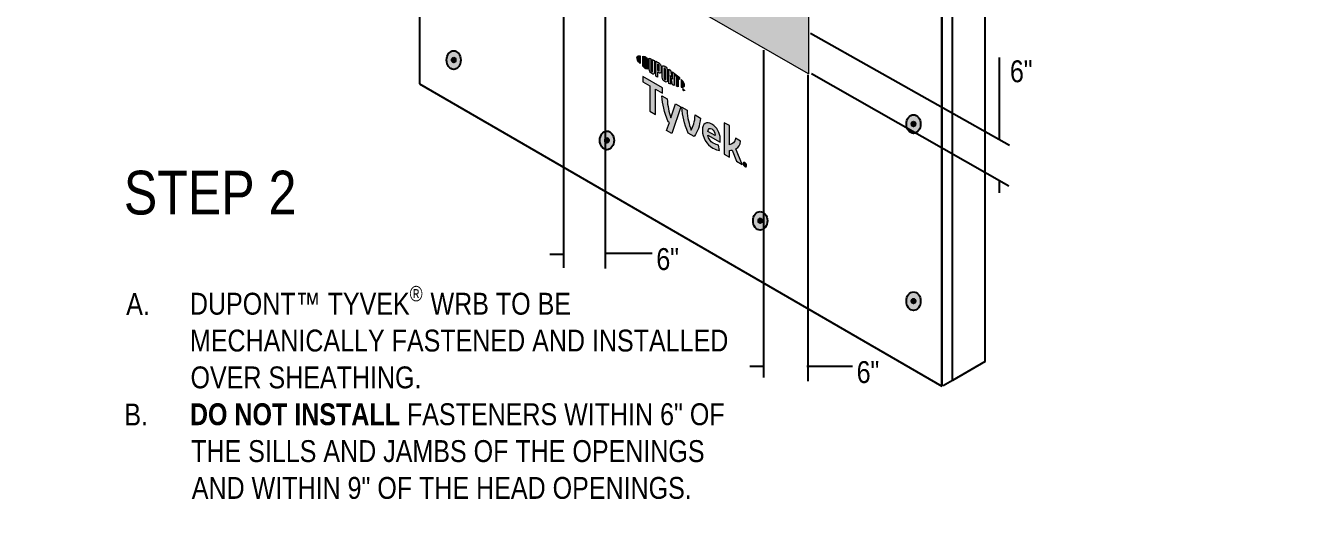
# Model space of a CAD drawing. Header units: inches. Extents: x -20.7 to 76.3, y -55.2 to 19.1.
# Drawn here: x -0.24 to 8.84, y -8.11 to -4.56 of the extents above; entities that cross this region are included whole.
import ezdxf

# ---------------------------------------------------------------- set-up
doc = ezdxf.new("R2010")
doc.units = ezdxf.units.IN
doc.header["$MEASUREMENT"] = 0
for name, color, linetype, lineweight in [('.ATI-TEXT', 7, 'Continuous', 0), ('G-ANNO-TTLB', 7, 'Continuous', 0), ('LOGOS', 7, 'Continuous', 0), ('No Fasteners', 7, 'Continuous', 0), ('TYVEK', 7, 'Continuous', 0)]:
    doc.layers.add(name, color=color, linetype=linetype, lineweight=lineweight)

# ---------------------------------------------------------------- blocks, each defined once
blk = doc.blocks.new('Block_33')
at = {"layer": 'TYVEK', "color": 18, "lineweight": 25, "true_color": 0x000000}
for points in [[(2.585, 0.8928)], [(2.585, -4.9733)]]:
    blk.add_lwpolyline(points, dxfattribs=at)
blk = doc.blocks.new('Block_34')
at = {"layer": 'TYVEK', "color": 18, "lineweight": 25, "true_color": 0x000000}
for points in [[(2.585, -4.9733)], [(6.3194, -7.1352)]]:
    blk.add_lwpolyline(points, dxfattribs=at)
blk = doc.blocks.new('Block_420')
at = {"layer": '.ATI-TEXT', "char_height": 0.2, "attachment_point": 7}
for s, insert in [('\\C18;\\c0;\\FArial Narrow|b0|i0|c1;\\H0.109408;\\W1.000000;®', (2.5057, -6.532)), ('\\C18;\\c0;\\FArial Narrow|b0|i0|c1;\\H0.156297;\\W1.000000;A.', (0.4789, -6.6284)), ('\\C18;\\c0;\\FArial Narrow|b0|i0|c1;\\H0.156297;\\W1.000000;DUPONT™ TYVEK', (0.9344, -6.6284)), ('\\C18;\\c0;\\FArial Narrow|b0|i0|c1;\\H0.156297;\\W1.000000; WRB TO BE', (2.6046, -6.6284)), ('\\C18;\\c0;\\FArial Narrow|b0|i0|c1;\\H0.156297;\\W1.000000;MECHANICALLY FASTENED AND INSTALLED', (0.9345, -6.8917)), ('\\C18;\\c0;\\FArial Narrow|b0|i0|c1;\\H0.156297;\\W1.000000;OVER SHEATHING.', (0.9388, -7.1549)), ('\\C18;\\c0;\\FArial Narrow|b0|i0|c1;\\H0.156297;\\W1.000000;B.', (0.4657, -7.4182)), ('\\C18;\\c0;\\FArial Narrow Bold|b1|i0|c1;\\H0.156297;\\W1.000000;DO NOT INSTALL\\FArial Narrow|b0|i0|c1; FASTENERS WITHIN 6" OF', (0.9344, -7.4182)), ('\\C18;\\c0;\\FArial Narrow|b0|i0|c1;\\H0.156297;\\W1.000000;THE SILLS AND JAMBS OF THE OPENINGS', (0.9433, -7.6815)), ('\\C18;\\c0;\\FArial Narrow|b0|i0|c1;\\H0.156297;\\W1.000000;AND WITHIN 9" OF THE HEAD OPENINGS.', (0.9478, -7.9447))]:
    blk.add_mtext(s, dxfattribs=dict(at, insert=insert))
blk = doc.blocks.new('Block_539')
at = {"layer": 'LOGOS', "true_color": 0x848484, "transparency": 33554687}
h = blk.add_hatch(color=252, dxfattribs=at)
h.dxf.hatch_style = 2
edge = h.paths.add_edge_path()
edge.add_spline(control_points=[(4.1293, -4.7896), (4.1293, -4.7997), (4.1377, -4.814), (4.1526, -4.8306), (4.1526, -4.8306), (4.1526, -4.7758), (4.1526, -4.7758), (4.1377, -4.7753), (4.1293, -4.7797), (4.1293, -4.7896)], knot_values=[0, 0, 0, 0, 1, 1, 1, 2, 2, 2, 3, 3, 3, 3], degree=3, periodic=0)
h = blk.add_hatch(color=252, dxfattribs=at)
h.dxf.hatch_style = 2
edge = h.paths.add_edge_path()
edge.add_spline(control_points=[(4.1971, -4.8512), (4.1971, -4.8554), (4.1949, -4.8555), (4.1922, -4.854), (4.1902, -4.8528), (4.187, -4.8501), (4.1845, -4.8478), (4.1845, -4.8478), (4.1845, -4.7955), (4.1845, -4.7955), (4.187, -4.7962), (4.1902, -4.7972), (4.1922, -4.7983), (4.1949, -4.7999), (4.1971, -4.8025), (4.1971, -4.8067), (4.1971, -4.8067), (4.1971, -4.8512), (4.1971, -4.8512)], knot_values=[0, 0, 0, 0, 1, 1, 1, 2, 2, 2, 3, 3, 3, 4, 4, 4, 5, 5, 5, 6, 6, 6, 6], degree=3, periodic=0)
edge = h.paths.add_edge_path()
edge.add_spline(control_points=[(4.194, -4.7857), (4.1898, -4.7833), (4.1839, -4.7812), (4.1731, -4.7788), (4.1731, -4.7788), (4.1731, -4.8514), (4.1731, -4.8514), (4.1826, -4.8602), (4.1898, -4.8663), (4.194, -4.8687), (4.2035, -4.8742), (4.2089, -4.8706), (4.2089, -4.8599), (4.2089, -4.8599), (4.2089, -4.8117), (4.2089, -4.8117), (4.2089, -4.801), (4.2035, -4.7912), (4.194, -4.7857)], knot_values=[0, 0, 0, 0, 1, 1, 1, 2, 2, 2, 3, 3, 3, 4, 4, 4, 5, 5, 5, 6, 6, 6, 6], degree=3, periodic=0)
h = blk.add_hatch(color=252, dxfattribs=at)
h.dxf.hatch_style = 2
edge = h.paths.add_edge_path()
edge.add_spline(control_points=[(4.2421, -4.8857), (4.2421, -4.8899), (4.2409, -4.8918), (4.2363, -4.8885), (4.2318, -4.8853), (4.2306, -4.8825), (4.2306, -4.8775), (4.2306, -4.8775), (4.2306, -4.7985), (4.2306, -4.7985), (4.2276, -4.7972), (4.221, -4.7944), (4.2181, -4.7932), (4.2181, -4.7932), (4.2181, -4.8731), (4.2181, -4.8731), (4.2181, -4.8858), (4.2235, -4.8939), (4.2363, -4.903), (4.248, -4.9113), (4.2551, -4.9086), (4.2551, -4.8945), (4.2551, -4.8945), (4.2551, -4.8101), (4.2551, -4.8101), (4.2527, -4.8088), (4.2447, -4.805), (4.2421, -4.8038), (4.2421, -4.8038), (4.2421, -4.8857), (4.2421, -4.8857)], knot_values=[0, 0, 0, 0, 1, 1, 1, 2, 2, 2, 3, 3, 3, 4, 4, 4, 5, 5, 5, 6, 6, 6, 7, 7, 7, 8, 8, 8, 9, 9, 9, 10, 10, 10, 10], degree=3, periodic=0)
h = blk.add_hatch(color=252, dxfattribs=at)
h.dxf.hatch_style = 2
edge = h.paths.add_edge_path()
edge.add_spline(control_points=[(4.2896, -4.8784), (4.2896, -4.883), (4.2882, -4.8845), (4.2829, -4.8815), (4.2829, -4.8815), (4.2783, -4.8788), (4.2783, -4.8788), (4.2783, -4.8788), (4.2783, -4.8369), (4.2783, -4.8369), (4.2804, -4.8379), (4.2815, -4.8385), (4.2827, -4.8392), (4.2884, -4.8425), (4.2896, -4.8457), (4.2896, -4.8504), (4.2896, -4.8504), (4.2896, -4.8784), (4.2896, -4.8784)], knot_values=[0, 0, 0, 0, 1, 1, 1, 2, 2, 2, 3, 3, 3, 4, 4, 4, 5, 5, 5, 6, 6, 6, 6], degree=3, periodic=0)
edge = h.paths.add_edge_path()
edge.add_spline(control_points=[(4.2834, -4.8248), (4.2812, -4.8235), (4.2729, -4.8191), (4.2653, -4.8152), (4.2653, -4.8152), (4.2653, -4.9215), (4.2653, -4.9215), (4.2679, -4.9232), (4.2747, -4.9275), (4.2783, -4.9297), (4.2783, -4.9297), (4.2783, -4.8936), (4.2783, -4.8936), (4.2783, -4.8936), (4.2834, -4.8965), (4.2834, -4.8965), (4.2971, -4.9044), (4.3028, -4.9006), (4.3028, -4.8871), (4.3028, -4.8871), (4.3028, -4.8558), (4.3028, -4.8558), (4.3028, -4.8426), (4.2964, -4.8323), (4.2834, -4.8248)], knot_values=[0, 0, 0, 0, 1, 1, 1, 2, 2, 2, 3, 3, 3, 4, 4, 4, 5, 5, 5, 6, 6, 6, 7, 7, 7, 8, 8, 8, 8], degree=3, periodic=0)
h = blk.add_hatch(color=252, dxfattribs=at)
h.dxf.hatch_style = 2
edge = h.paths.add_edge_path()
edge.add_spline(control_points=[(4.3361, -4.9424), (4.3361, -4.9466), (4.3349, -4.9481), (4.3303, -4.9456), (4.3256, -4.943), (4.3243, -4.9399), (4.3243, -4.9355), (4.3243, -4.9355), (4.3243, -4.8693), (4.3243, -4.8693), (4.3243, -4.8649), (4.3256, -4.8633), (4.3303, -4.8662), (4.3349, -4.869), (4.3361, -4.8719), (4.3361, -4.8761), (4.3361, -4.8761), (4.3361, -4.9424), (4.3361, -4.9424)], knot_values=[0, 0, 0, 0, 1, 1, 1, 2, 2, 2, 3, 3, 3, 4, 4, 4, 5, 5, 5, 6, 6, 6, 6], degree=3, periodic=0)
edge = h.paths.add_edge_path()
edge.add_spline(control_points=[(4.3303, -4.8513), (4.3182, -4.8437), (4.311, -4.8456), (4.311, -4.8596), (4.311, -4.8596), (4.311, -4.9292), (4.311, -4.9292), (4.311, -4.9439), (4.3176, -4.9538), (4.3303, -4.9605), (4.3428, -4.9671), (4.3493, -4.9654), (4.3493, -4.9497), (4.3493, -4.9497), (4.3493, -4.8833), (4.3493, -4.8833), (4.3493, -4.8683), (4.3434, -4.8596), (4.3303, -4.8513)], knot_values=[0, 0, 0, 0, 1, 1, 1, 2, 2, 2, 3, 3, 3, 4, 4, 4, 5, 5, 5, 6, 6, 6, 6], degree=3, periodic=0)
h = blk.add_hatch(color=252, dxfattribs=at)
h.dxf.hatch_style = 2
edge = h.paths.add_edge_path()
edge.add_spline(control_points=[(4.3855, -4.9424), (4.3855, -4.9424), (4.371, -4.88), (4.371, -4.88), (4.3671, -4.8771), (4.3623, -4.8738), (4.3587, -4.8713), (4.3587, -4.8713), (4.3587, -4.9733), (4.3587, -4.9733), (4.3612, -4.9745), (4.3678, -4.9774), (4.3712, -4.9789), (4.3712, -4.9789), (4.3702, -4.9182), (4.3702, -4.9182), (4.3702, -4.9182), (4.3855, -4.9847), (4.3855, -4.9847), (4.3887, -4.986), (4.3935, -4.9878), (4.3966, -4.9889), (4.3966, -4.9889), (4.3966, -4.8993), (4.3966, -4.8993), (4.3933, -4.8967), (4.3874, -4.8921), (4.3846, -4.89), (4.3846, -4.89), (4.3855, -4.9424), (4.3855, -4.9424)], knot_values=[0, 0, 0, 0, 1, 1, 1, 2, 2, 2, 3, 3, 3, 4, 4, 4, 5, 5, 5, 6, 6, 6, 7, 7, 7, 8, 8, 8, 9, 9, 9, 10, 10, 10, 10], degree=3, periodic=0)
h = blk.add_hatch(color=252, dxfattribs=at)
h.dxf.hatch_style = 2
edge = h.paths.add_edge_path()
edge.add_spline(control_points=[(4.403, -4.9187), (4.4063, -4.9212), (4.4094, -4.9238), (4.4125, -4.9264), (4.4125, -4.9264), (4.4125, -4.9942), (4.4125, -4.9942), (4.4154, -4.9951), (4.4207, -4.9966), (4.4242, -4.9974), (4.4242, -4.9974), (4.4242, -4.9363), (4.4242, -4.9363), (4.4276, -4.9393), (4.4308, -4.9421), (4.4337, -4.9448), (4.4337, -4.9448), (4.4337, -4.9317), (4.4337, -4.9317), (4.4245, -4.9227), (4.4146, -4.914), (4.403, -4.9045), (4.403, -4.9045), (4.403, -4.9187), (4.403, -4.9187)], knot_values=[0, 0, 0, 0, 1, 1, 1, 2, 2, 2, 3, 3, 3, 4, 4, 4, 5, 5, 5, 6, 6, 6, 7, 7, 7, 8, 8, 8, 8], degree=3, periodic=0)
h = blk.add_hatch(color=252, dxfattribs=at)
h.dxf.hatch_style = 2
edge = h.paths.add_edge_path()
edge.add_spline(control_points=[(4.471, -4.987), (4.471, -4.997), (4.4625, -5.0015), (4.4477, -5.001), (4.4477, -5.001), (4.4477, -4.9462), (4.4477, -4.9462), (4.4625, -4.9628), (4.471, -4.977), (4.471, -4.987)], knot_values=[0, 0, 0, 0, 1, 1, 1, 2, 2, 2, 3, 3, 3, 3], degree=3, periodic=0)
h = blk.add_hatch(color=252, dxfattribs=at)
h.dxf.hatch_style = 2
edge = h.paths.add_edge_path()
edge.add_spline(control_points=[(4.4641, -5.0159), (4.4641, -5.0159), (4.4655, -5.0167), (4.4655, -5.0167), (4.4655, -5.0167), (4.4676, -5.0217), (4.4676, -5.0217), (4.4676, -5.0217), (4.4697, -5.0191), (4.4697, -5.0191), (4.4697, -5.0191), (4.471, -5.0199), (4.471, -5.0199), (4.471, -5.0199), (4.471, -5.0278), (4.471, -5.0278), (4.471, -5.0278), (4.4697, -5.0271), (4.4697, -5.0271), (4.4697, -5.0271), (4.4697, -5.0215), (4.4697, -5.0215), (4.4697, -5.0215), (4.4676, -5.024), (4.4676, -5.024), (4.4676, -5.024), (4.4675, -5.0239), (4.4675, -5.0239), (4.4675, -5.0239), (4.4654, -5.0189), (4.4654, -5.0189), (4.4654, -5.0189), (4.4654, -5.0245), (4.4654, -5.0245), (4.4654, -5.0245), (4.4641, -5.0238), (4.4641, -5.0238), (4.4641, -5.0238), (4.4641, -5.0159), (4.4641, -5.0159)], knot_values=[0, 0, 0, 0, 1, 1, 1, 2, 2, 2, 3, 3, 3, 4, 4, 4, 5, 5, 5, 6, 6, 6, 7, 7, 7, 8, 8, 8, 9, 9, 9, 10, 10, 10, 11, 11, 11, 12, 12, 12, 13, 13, 13, 13], degree=3, periodic=0)
edge = h.paths.add_edge_path()
edge.add_spline(control_points=[(4.4592, -5.0145), (4.4592, -5.0145), (4.457, -5.0132), (4.457, -5.0132), (4.457, -5.0132), (4.457, -5.0119), (4.457, -5.0119), (4.457, -5.0119), (4.4626, -5.0151), (4.4626, -5.0151), (4.4626, -5.0151), (4.4626, -5.0165), (4.4626, -5.0165), (4.4626, -5.0165), (4.4605, -5.0152), (4.4605, -5.0152), (4.4605, -5.0152), (4.4605, -5.0217), (4.4605, -5.0217), (4.4605, -5.0217), (4.4592, -5.021), (4.4592, -5.021), (4.4592, -5.021), (4.4592, -5.0145), (4.4592, -5.0145)], knot_values=[0, 0, 0, 0, 1, 1, 1, 2, 2, 2, 3, 3, 3, 4, 4, 4, 5, 5, 5, 6, 6, 6, 7, 7, 7, 8, 8, 8, 8], degree=3, periodic=0)
at = {"layer": 'LOGOS'}
for points, knots in [([(4.1293, -4.7896), (4.1293, -4.7997), (4.1377, -4.814), (4.1526, -4.8306), (4.1526, -4.8306), (4.1526, -4.7758), (4.1526, -4.7758), (4.1377, -4.7753), (4.1293, -4.7797), (4.1293, -4.7896)], [0, 0, 0, 0, 1, 1, 1, 2, 2, 2, 3, 3, 3, 3]), ([(4.194, -4.7857), (4.1898, -4.7833), (4.1839, -4.7812), (4.1731, -4.7788), (4.1731, -4.7788), (4.1731, -4.8514), (4.1731, -4.8514), (4.1826, -4.8602), (4.1898, -4.8663), (4.194, -4.8687), (4.2035, -4.8742), (4.2089, -4.8706), (4.2089, -4.8599), (4.2089, -4.8599), (4.2089, -4.8117), (4.2089, -4.8117), (4.2089, -4.801), (4.2035, -4.7912), (4.194, -4.7857)], [0, 0, 0, 0, 1, 1, 1, 2, 2, 2, 3, 3, 3, 4, 4, 4, 5, 5, 5, 6, 6, 6, 6]), ([(4.1971, -4.8512), (4.1971, -4.8554), (4.1949, -4.8555), (4.1922, -4.854), (4.1902, -4.8528), (4.187, -4.8501), (4.1845, -4.8478), (4.1845, -4.8478), (4.1845, -4.7955), (4.1845, -4.7955), (4.187, -4.7962), (4.1902, -4.7972), (4.1922, -4.7983), (4.1949, -4.7999), (4.1971, -4.8025), (4.1971, -4.8067), (4.1971, -4.8067), (4.1971, -4.8512), (4.1971, -4.8512)], [0, 0, 0, 0, 1, 1, 1, 2, 2, 2, 3, 3, 3, 4, 4, 4, 5, 5, 5, 6, 6, 6, 6]), ([(4.2421, -4.8857), (4.2421, -4.8899), (4.2409, -4.8918), (4.2363, -4.8885), (4.2318, -4.8853), (4.2306, -4.8825), (4.2306, -4.8775), (4.2306, -4.8775), (4.2306, -4.7985), (4.2306, -4.7985), (4.2276, -4.7972), (4.221, -4.7944), (4.2181, -4.7932), (4.2181, -4.7932), (4.2181, -4.8731), (4.2181, -4.8731), (4.2181, -4.8858), (4.2235, -4.8939), (4.2363, -4.903), (4.248, -4.9113), (4.2551, -4.9086), (4.2551, -4.8945), (4.2551, -4.8945), (4.2551, -4.8101), (4.2551, -4.8101), (4.2527, -4.8088), (4.2447, -4.805), (4.2421, -4.8038), (4.2421, -4.8038), (4.2421, -4.8857), (4.2421, -4.8857)], [0, 0, 0, 0, 1, 1, 1, 2, 2, 2, 3, 3, 3, 4, 4, 4, 5, 5, 5, 6, 6, 6, 7, 7, 7, 8, 8, 8, 9, 9, 9, 10, 10, 10, 10]), ([(4.2834, -4.8248), (4.2812, -4.8235), (4.2729, -4.8191), (4.2653, -4.8152), (4.2653, -4.8152), (4.2653, -4.9215), (4.2653, -4.9215), (4.2679, -4.9232), (4.2747, -4.9275), (4.2783, -4.9297), (4.2783, -4.9297), (4.2783, -4.8936), (4.2783, -4.8936), (4.2783, -4.8936), (4.2834, -4.8965), (4.2834, -4.8965), (4.2971, -4.9044), (4.3028, -4.9006), (4.3028, -4.8871), (4.3028, -4.8871), (4.3028, -4.8558), (4.3028, -4.8558), (4.3028, -4.8426), (4.2964, -4.8323), (4.2834, -4.8248)], [0, 0, 0, 0, 1, 1, 1, 2, 2, 2, 3, 3, 3, 4, 4, 4, 5, 5, 5, 6, 6, 6, 7, 7, 7, 8, 8, 8, 8]), ([(4.2896, -4.8784), (4.2896, -4.883), (4.2882, -4.8845), (4.2829, -4.8815), (4.2829, -4.8815), (4.2783, -4.8788), (4.2783, -4.8788), (4.2783, -4.8788), (4.2783, -4.8369), (4.2783, -4.8369), (4.2804, -4.8379), (4.2815, -4.8385), (4.2827, -4.8392), (4.2884, -4.8425), (4.2896, -4.8457), (4.2896, -4.8504), (4.2896, -4.8504), (4.2896, -4.8784), (4.2896, -4.8784)], [0, 0, 0, 0, 1, 1, 1, 2, 2, 2, 3, 3, 3, 4, 4, 4, 5, 5, 5, 6, 6, 6, 6]), ([(4.3303, -4.8513), (4.3182, -4.8437), (4.311, -4.8456), (4.311, -4.8596), (4.311, -4.8596), (4.311, -4.9292), (4.311, -4.9292), (4.311, -4.9439), (4.3176, -4.9538), (4.3303, -4.9605), (4.3428, -4.9671), (4.3493, -4.9654), (4.3493, -4.9497), (4.3493, -4.9497), (4.3493, -4.8833), (4.3493, -4.8833), (4.3493, -4.8683), (4.3434, -4.8596), (4.3303, -4.8513)], [0, 0, 0, 0, 1, 1, 1, 2, 2, 2, 3, 3, 3, 4, 4, 4, 5, 5, 5, 6, 6, 6, 6]), ([(4.3361, -4.9424), (4.3361, -4.9466), (4.3349, -4.9481), (4.3303, -4.9456), (4.3256, -4.943), (4.3243, -4.9399), (4.3243, -4.9355), (4.3243, -4.9355), (4.3243, -4.8693), (4.3243, -4.8693), (4.3243, -4.8649), (4.3256, -4.8633), (4.3303, -4.8662), (4.3349, -4.869), (4.3361, -4.8719), (4.3361, -4.8761), (4.3361, -4.8761), (4.3361, -4.9424), (4.3361, -4.9424)], [0, 0, 0, 0, 1, 1, 1, 2, 2, 2, 3, 3, 3, 4, 4, 4, 5, 5, 5, 6, 6, 6, 6]), ([(4.3855, -4.9424), (4.3855, -4.9424), (4.371, -4.88), (4.371, -4.88), (4.3671, -4.8771), (4.3623, -4.8738), (4.3587, -4.8713), (4.3587, -4.8713), (4.3587, -4.9733), (4.3587, -4.9733), (4.3612, -4.9745), (4.3678, -4.9774), (4.3712, -4.9789), (4.3712, -4.9789), (4.3702, -4.9182), (4.3702, -4.9182), (4.3702, -4.9182), (4.3855, -4.9847), (4.3855, -4.9847), (4.3887, -4.986), (4.3935, -4.9878), (4.3966, -4.9889), (4.3966, -4.9889), (4.3966, -4.8993), (4.3966, -4.8993), (4.3933, -4.8967), (4.3874, -4.8921), (4.3846, -4.89), (4.3846, -4.89), (4.3855, -4.9424), (4.3855, -4.9424)], [0, 0, 0, 0, 1, 1, 1, 2, 2, 2, 3, 3, 3, 4, 4, 4, 5, 5, 5, 6, 6, 6, 7, 7, 7, 8, 8, 8, 9, 9, 9, 10, 10, 10, 10]), ([(4.403, -4.9187), (4.4063, -4.9212), (4.4094, -4.9238), (4.4125, -4.9264), (4.4125, -4.9264), (4.4125, -4.9942), (4.4125, -4.9942), (4.4154, -4.9951), (4.4207, -4.9966), (4.4242, -4.9974), (4.4242, -4.9974), (4.4242, -4.9363), (4.4242, -4.9363), (4.4276, -4.9393), (4.4308, -4.9421), (4.4337, -4.9448), (4.4337, -4.9448), (4.4337, -4.9317), (4.4337, -4.9317), (4.4245, -4.9227), (4.4146, -4.914), (4.403, -4.9045), (4.403, -4.9045), (4.403, -4.9187), (4.403, -4.9187)], [0, 0, 0, 0, 1, 1, 1, 2, 2, 2, 3, 3, 3, 4, 4, 4, 5, 5, 5, 6, 6, 6, 7, 7, 7, 8, 8, 8, 8]), ([(4.471, -4.987), (4.471, -4.997), (4.4625, -5.0015), (4.4477, -5.001), (4.4477, -5.001), (4.4477, -4.9462), (4.4477, -4.9462), (4.4625, -4.9628), (4.471, -4.977), (4.471, -4.987)], [0, 0, 0, 0, 1, 1, 1, 2, 2, 2, 3, 3, 3, 3]), ([(4.4592, -5.0145), (4.4592, -5.0145), (4.457, -5.0132), (4.457, -5.0132), (4.457, -5.0132), (4.457, -5.0119), (4.457, -5.0119), (4.457, -5.0119), (4.4626, -5.0151), (4.4626, -5.0151), (4.4626, -5.0151), (4.4626, -5.0165), (4.4626, -5.0165), (4.4626, -5.0165), (4.4605, -5.0152), (4.4605, -5.0152), (4.4605, -5.0152), (4.4605, -5.0217), (4.4605, -5.0217), (4.4605, -5.0217), (4.4592, -5.021), (4.4592, -5.021), (4.4592, -5.021), (4.4592, -5.0145), (4.4592, -5.0145)], [0, 0, 0, 0, 1, 1, 1, 2, 2, 2, 3, 3, 3, 4, 4, 4, 5, 5, 5, 6, 6, 6, 7, 7, 7, 8, 8, 8, 8]), ([(4.4641, -5.0159), (4.4641, -5.0159), (4.4655, -5.0167), (4.4655, -5.0167), (4.4655, -5.0167), (4.4676, -5.0217), (4.4676, -5.0217), (4.4676, -5.0217), (4.4697, -5.0191), (4.4697, -5.0191), (4.4697, -5.0191), (4.471, -5.0199), (4.471, -5.0199), (4.471, -5.0199), (4.471, -5.0278), (4.471, -5.0278), (4.471, -5.0278), (4.4697, -5.0271), (4.4697, -5.0271), (4.4697, -5.0271), (4.4697, -5.0215), (4.4697, -5.0215), (4.4697, -5.0215), (4.4676, -5.024), (4.4676, -5.024), (4.4676, -5.024), (4.4675, -5.0239), (4.4675, -5.0239), (4.4675, -5.0239), (4.4654, -5.0189), (4.4654, -5.0189), (4.4654, -5.0189), (4.4654, -5.0245), (4.4654, -5.0245), (4.4654, -5.0245), (4.4641, -5.0238), (4.4641, -5.0238), (4.4641, -5.0238), (4.4641, -5.0159), (4.4641, -5.0159)], [0, 0, 0, 0, 1, 1, 1, 2, 2, 2, 3, 3, 3, 4, 4, 4, 5, 5, 5, 6, 6, 6, 7, 7, 7, 8, 8, 8, 9, 9, 9, 10, 10, 10, 11, 11, 11, 12, 12, 12, 13, 13, 13, 13])]:
    blk.add_open_spline(points, degree=3, knots=knots, dxfattribs=at)
blk = doc.blocks.new('Block_543')
at = {"layer": 'LOGOS', "true_color": 0x848484, "transparency": 33554687}
h = blk.add_hatch(color=252, dxfattribs=at)
h.dxf.hatch_style = 2
h.paths.add_polyline_path([(4.3134, -5.0054), (4.1731, -4.9244), (4.1731, -4.9625), (4.2237, -4.9918), (4.2237, -5.1723), (4.2627, -5.1947), (4.2627, -5.0142), (4.3134, -5.0435)])
h = blk.add_hatch(color=252, dxfattribs=at)
h.dxf.hatch_style = 2
edge = h.paths.add_edge_path()
edge.add_spline(control_points=[(4.5466, -5.1991), (4.5441, -5.251), (4.5338, -5.2813), (4.5177, -5.3073), (4.5022, -5.2631), (4.4921, -5.221), (4.4891, -5.1659), (4.4891, -5.1659), (4.4512, -5.144), (4.4512, -5.144), (4.4553, -5.2091), (4.4676, -5.2565), (4.497, -5.33), (4.497, -5.33), (4.5387, -5.3541), (4.5387, -5.3541), (4.567, -5.3139), (4.5787, -5.2804), (4.5842, -5.2208), (4.5842, -5.2208), (4.5466, -5.1991), (4.5466, -5.1991)], knot_values=[0, 0, 0, 0, 1, 1, 1, 2, 2, 2, 3, 3, 3, 4, 4, 4, 5, 5, 5, 6, 6, 6, 7, 7, 7, 7], degree=3, periodic=0)
h = blk.add_hatch(color=252, dxfattribs=at)
h.dxf.hatch_style = 2
edge = h.paths.add_edge_path()
edge.add_spline(control_points=[(4.6378, -5.3164), (4.6378, -5.3164), (4.6896, -5.3463), (4.6896, -5.3463), (4.6896, -5.3463), (4.6896, -5.3425), (4.6896, -5.3425), (4.6896, -5.325), (4.6814, -5.3075), (4.6664, -5.2989), (4.6506, -5.2897), (4.6403, -5.2966), (4.6378, -5.3164)], knot_values=[0, 0, 0, 0, 1, 1, 1, 2, 2, 2, 3, 3, 3, 4, 4, 4, 4], degree=3, periodic=0)
edge = h.paths.add_edge_path()
edge.add_spline(control_points=[(4.7204, -5.4521), (4.7084, -5.4514), (4.6907, -5.4456), (4.6727, -5.4352), (4.6288, -5.4099), (4.5989, -5.3607), (4.5989, -5.3089), (4.5989, -5.2592), (4.6264, -5.2414), (4.6664, -5.2645), (4.7021, -5.2851), (4.7255, -5.3277), (4.7255, -5.3695), (4.7255, -5.3789), (4.725, -5.3867), (4.7244, -5.3926), (4.7244, -5.3926), (4.6384, -5.3429), (4.6384, -5.3429), (4.6419, -5.37), (4.6547, -5.3886), (4.6765, -5.4012), (4.6898, -5.4089), (4.7026, -5.4128), (4.7144, -5.414), (4.7144, -5.414), (4.7204, -5.4521), (4.7204, -5.4521)], knot_values=[0, 0, 0, 0, 1, 1, 1, 2, 2, 2, 3, 3, 3, 4, 4, 4, 5, 5, 5, 6, 6, 6, 7, 7, 7, 8, 8, 8, 9, 9, 9, 9], degree=3, periodic=0)
h = blk.add_hatch(color=252, dxfattribs=at)
h.dxf.hatch_style = 2
edge = h.paths.add_edge_path()
edge.add_spline(control_points=[(4.8369, -5.441), (4.8369, -5.441), (4.8822, -5.5524), (4.8822, -5.5524), (4.8822, -5.5524), (4.8413, -5.5288), (4.8413, -5.5288), (4.8413, -5.5288), (4.81, -5.4498), (4.81, -5.4498), (4.8043, -5.4512), (4.7983, -5.4524), (4.7917, -5.4533), (4.7917, -5.4533), (4.7917, -5.5002), (4.7917, -5.5002), (4.7917, -5.5002), (4.7541, -5.4785), (4.7541, -5.4785), (4.7541, -5.4785), (4.7541, -5.2546), (4.7541, -5.2546), (4.7541, -5.2546), (4.7917, -5.2741), (4.7917, -5.2741), (4.7917, -5.2741), (4.7917, -5.4118), (4.7917, -5.4118), (4.8173, -5.4075), (4.8299, -5.3929), (4.8342, -5.3651), (4.8342, -5.3651), (4.8715, -5.3867), (4.8715, -5.3867), (4.8707, -5.4131), (4.8587, -5.4302), (4.8369, -5.441)], knot_values=[0, 0, 0, 0, 1, 1, 1, 2, 2, 2, 3, 3, 3, 4, 4, 4, 5, 5, 5, 6, 6, 6, 7, 7, 7, 8, 8, 8, 9, 9, 9, 10, 10, 10, 11, 11, 11, 12, 12, 12, 12], degree=3, periodic=0)
at = {"layer": 'LOGOS'}
blk.add_lwpolyline([(4.3134, -5.0054), (4.1731, -4.9244), (4.1731, -4.9625), (4.2237, -4.9918), (4.2237, -5.1723), (4.2627, -5.1947), (4.2627, -5.0142), (4.3134, -5.0435)], close=True, dxfattribs=at)
for points, knots in [([(4.5466, -5.1991), (4.5441, -5.251), (4.5338, -5.2813), (4.5177, -5.3073), (4.5022, -5.2631), (4.4921, -5.221), (4.4891, -5.1659), (4.4891, -5.1659), (4.4512, -5.144), (4.4512, -5.144), (4.4553, -5.2091), (4.4676, -5.2565), (4.497, -5.33), (4.497, -5.33), (4.5387, -5.3541), (4.5387, -5.3541), (4.567, -5.3139), (4.5787, -5.2804), (4.5842, -5.2208), (4.5842, -5.2208), (4.5466, -5.1991), (4.5466, -5.1991)], [0, 0, 0, 0, 1, 1, 1, 2, 2, 2, 3, 3, 3, 4, 4, 4, 5, 5, 5, 6, 6, 6, 7, 7, 7, 7]), ([(4.7204, -5.4521), (4.7084, -5.4514), (4.6907, -5.4456), (4.6727, -5.4352), (4.6288, -5.4099), (4.5989, -5.3607), (4.5989, -5.3089), (4.5989, -5.2592), (4.6264, -5.2414), (4.6664, -5.2645), (4.7021, -5.2851), (4.7255, -5.3277), (4.7255, -5.3695), (4.7255, -5.3789), (4.725, -5.3867), (4.7244, -5.3926), (4.7244, -5.3926), (4.6384, -5.3429), (4.6384, -5.3429), (4.6419, -5.37), (4.6547, -5.3886), (4.6765, -5.4012), (4.6898, -5.4089), (4.7026, -5.4128), (4.7144, -5.414), (4.7144, -5.414), (4.7204, -5.4521), (4.7204, -5.4521)], [0, 0, 0, 0, 1, 1, 1, 2, 2, 2, 3, 3, 3, 4, 4, 4, 5, 5, 5, 6, 6, 6, 7, 7, 7, 8, 8, 8, 9, 9, 9, 9]), ([(4.8369, -5.441), (4.8369, -5.441), (4.8822, -5.5524), (4.8822, -5.5524), (4.8822, -5.5524), (4.8413, -5.5288), (4.8413, -5.5288), (4.8413, -5.5288), (4.81, -5.4498), (4.81, -5.4498), (4.8043, -5.4512), (4.7983, -5.4524), (4.7917, -5.4533), (4.7917, -5.4533), (4.7917, -5.5002), (4.7917, -5.5002), (4.7917, -5.5002), (4.7541, -5.4785), (4.7541, -5.4785), (4.7541, -5.4785), (4.7541, -5.2546), (4.7541, -5.2546), (4.7541, -5.2546), (4.7917, -5.2741), (4.7917, -5.2741), (4.7917, -5.2741), (4.7917, -5.4118), (4.7917, -5.4118), (4.8173, -5.4075), (4.8299, -5.3929), (4.8342, -5.3651), (4.8342, -5.3651), (4.8715, -5.3867), (4.8715, -5.3867), (4.8707, -5.4131), (4.8587, -5.4302), (4.8369, -5.441)], [0, 0, 0, 0, 1, 1, 1, 2, 2, 2, 3, 3, 3, 4, 4, 4, 5, 5, 5, 6, 6, 6, 7, 7, 7, 8, 8, 8, 9, 9, 9, 10, 10, 10, 11, 11, 11, 12, 12, 12, 12]), ([(4.6378, -5.3164), (4.6378, -5.3164), (4.6896, -5.3463), (4.6896, -5.3463), (4.6896, -5.3463), (4.6896, -5.3425), (4.6896, -5.3425), (4.6896, -5.325), (4.6814, -5.3075), (4.6664, -5.2989), (4.6506, -5.2897), (4.6403, -5.2966), (4.6378, -5.3164)], [0, 0, 0, 0, 1, 1, 1, 2, 2, 2, 3, 3, 3, 4, 4, 4, 4])]:
    blk.add_open_spline(points, degree=3, knots=knots, dxfattribs=at)
blk = doc.blocks.new('Block_542')
at = {"layer": 'LOGOS', "true_color": 0x848484, "transparency": 33554687}
h = blk.add_hatch(color=252, dxfattribs=at)
h.dxf.hatch_style = 2
edge = h.paths.add_edge_path()
edge.add_spline(control_points=[(4.4069, -5.1185), (4.4069, -5.1185), (4.3732, -5.2191), (4.3732, -5.2191), (4.3589, -5.177), (4.3495, -5.1363), (4.3467, -5.0837), (4.3467, -5.0837), (4.3088, -5.0618), (4.3088, -5.0618), (4.3129, -5.1269), (4.3251, -5.1743), (4.3546, -5.2478), (4.3546, -5.2478), (4.3621, -5.2522), (4.3621, -5.2522), (4.3621, -5.2522), (4.3428, -5.3097), (4.3428, -5.3097), (4.3428, -5.3097), (4.3804, -5.3314), (4.3804, -5.3314), (4.3804, -5.3314), (4.4445, -5.1402), (4.4445, -5.1402), (4.4445, -5.1402), (4.4069, -5.1185), (4.4069, -5.1185)], knot_values=[0, 0, 0, 0, 1, 1, 1, 2, 2, 2, 3, 3, 3, 4, 4, 4, 5, 5, 5, 6, 6, 6, 7, 7, 7, 8, 8, 8, 9, 9, 9, 9], degree=3, periodic=0)
at = {"layer": 'LOGOS'}
blk.add_open_spline([(4.4069, -5.1185), (4.4069, -5.1185), (4.3732, -5.2191), (4.3732, -5.2191), (4.3589, -5.177), (4.3495, -5.1363), (4.3467, -5.0837), (4.3467, -5.0837), (4.3088, -5.0618), (4.3088, -5.0618), (4.3129, -5.1269), (4.3251, -5.1743), (4.3546, -5.2478), (4.3546, -5.2478), (4.3621, -5.2522), (4.3621, -5.2522), (4.3621, -5.2522), (4.3428, -5.3097), (4.3428, -5.3097), (4.3428, -5.3097), (4.3804, -5.3314), (4.3804, -5.3314), (4.3804, -5.3314), (4.4445, -5.1402), (4.4445, -5.1402), (4.4445, -5.1402), (4.4069, -5.1185), (4.4069, -5.1185)], degree=3, knots=[0, 0, 0, 0, 1, 1, 1, 2, 2, 2, 3, 3, 3, 4, 4, 4, 5, 5, 5, 6, 6, 6, 7, 7, 7, 8, 8, 8, 9, 9, 9, 9], dxfattribs=at)
blk.add_blockref('Block_543', (0, 0), dxfattribs=at)
blk = doc.blocks.new('Block_544')
at = {"layer": 'LOGOS', "true_color": 0x848484, "transparency": 33554687}
h = blk.add_hatch(color=252, dxfattribs=at)
h.dxf.hatch_style = 2
edge = h.paths.add_edge_path()
edge.add_spline(control_points=[(4.9002, -5.5481), (4.9002, -5.5481), (4.9002, -5.5522), (4.9002, -5.5522), (4.9002, -5.5522), (4.9018, -5.5531), (4.9018, -5.5531), (4.9033, -5.554), (4.9041, -5.554), (4.9041, -5.5524), (4.9041, -5.5508), (4.9033, -5.5499), (4.9018, -5.549), (4.9018, -5.549), (4.9002, -5.5481), (4.9002, -5.5481)], knot_values=[0, 0, 0, 0, 1, 1, 1, 2, 2, 2, 3, 3, 3, 4, 4, 4, 5, 5, 5, 5], degree=3, periodic=0)
edge = h.paths.add_edge_path()
edge.add_spline(control_points=[(4.8975, -5.5439), (4.8975, -5.5439), (4.9018, -5.5464), (4.9018, -5.5464), (4.905, -5.5483), (4.9066, -5.551), (4.9066, -5.5539), (4.9066, -5.5558), (4.9058, -5.5568), (4.9043, -5.5566), (4.9051, -5.5589), (4.9061, -5.5612), (4.9075, -5.5638), (4.9075, -5.5638), (4.9043, -5.562), (4.9043, -5.562), (4.9032, -5.5597), (4.9023, -5.5576), (4.9016, -5.5555), (4.9016, -5.5555), (4.9002, -5.5547), (4.9002, -5.5547), (4.9002, -5.5547), (4.9002, -5.5596), (4.9002, -5.5596), (4.9002, -5.5596), (4.8975, -5.5581), (4.8975, -5.5581), (4.8975, -5.5581), (4.8975, -5.5439), (4.8975, -5.5439)], knot_values=[0, 0, 0, 0, 1, 1, 1, 2, 2, 2, 3, 3, 3, 4, 4, 4, 5, 5, 5, 6, 6, 6, 7, 7, 7, 8, 8, 8, 9, 9, 9, 10, 10, 10, 10], degree=3, periodic=0)
edge = h.paths.add_edge_path()
edge.add_spline(control_points=[(4.9019, -5.5428), (4.896, -5.5394), (4.8926, -5.5414), (4.8926, -5.5484), (4.8926, -5.5555), (4.896, -5.5613), (4.9019, -5.5648), (4.9078, -5.5682), (4.9112, -5.5663), (4.9112, -5.5592), (4.9112, -5.5521), (4.9078, -5.5462), (4.9019, -5.5428)], knot_values=[0, 0, 0, 0, 1, 1, 1, 2, 2, 2, 3, 3, 3, 4, 4, 4, 4], degree=3, periodic=0)
edge = h.paths.add_edge_path()
edge.add_spline(control_points=[(4.9019, -5.54), (4.9092, -5.5442), (4.914, -5.5524), (4.914, -5.5608), (4.914, -5.5692), (4.9092, -5.5717), (4.9019, -5.5675), (4.8945, -5.5633), (4.8898, -5.5552), (4.8898, -5.5468), (4.8898, -5.5384), (4.8946, -5.5358), (4.9019, -5.54)], knot_values=[0, 0, 0, 0, 1, 1, 1, 2, 2, 2, 3, 3, 3, 4, 4, 4, 4], degree=3, periodic=0)
at = {"layer": 'LOGOS'}
for points, knots in [([(4.9019, -5.54), (4.9092, -5.5442), (4.914, -5.5524), (4.914, -5.5608), (4.914, -5.5692), (4.9092, -5.5717), (4.9019, -5.5675), (4.8945, -5.5633), (4.8898, -5.5552), (4.8898, -5.5468), (4.8898, -5.5384), (4.8946, -5.5358), (4.9019, -5.54)], [0, 0, 0, 0, 1, 1, 1, 2, 2, 2, 3, 3, 3, 4, 4, 4, 4]), ([(4.9019, -5.5428), (4.896, -5.5394), (4.8926, -5.5414), (4.8926, -5.5484), (4.8926, -5.5555), (4.896, -5.5613), (4.9019, -5.5648), (4.9078, -5.5682), (4.9112, -5.5663), (4.9112, -5.5592), (4.9112, -5.5521), (4.9078, -5.5462), (4.9019, -5.5428)], [0, 0, 0, 0, 1, 1, 1, 2, 2, 2, 3, 3, 3, 4, 4, 4, 4]), ([(4.8975, -5.5439), (4.8975, -5.5439), (4.9018, -5.5464), (4.9018, -5.5464), (4.905, -5.5483), (4.9066, -5.551), (4.9066, -5.5539), (4.9066, -5.5558), (4.9058, -5.5568), (4.9043, -5.5566), (4.9051, -5.5589), (4.9061, -5.5612), (4.9075, -5.5638), (4.9075, -5.5638), (4.9043, -5.562), (4.9043, -5.562), (4.9032, -5.5597), (4.9023, -5.5576), (4.9016, -5.5555), (4.9016, -5.5555), (4.9002, -5.5547), (4.9002, -5.5547), (4.9002, -5.5547), (4.9002, -5.5596), (4.9002, -5.5596), (4.9002, -5.5596), (4.8975, -5.5581), (4.8975, -5.5581), (4.8975, -5.5581), (4.8975, -5.5439), (4.8975, -5.5439)], [0, 0, 0, 0, 1, 1, 1, 2, 2, 2, 3, 3, 3, 4, 4, 4, 5, 5, 5, 6, 6, 6, 7, 7, 7, 8, 8, 8, 9, 9, 9, 10, 10, 10, 10]), ([(4.9002, -5.5481), (4.9002, -5.5481), (4.9002, -5.5522), (4.9002, -5.5522), (4.9002, -5.5522), (4.9018, -5.5531), (4.9018, -5.5531), (4.9033, -5.554), (4.9041, -5.554), (4.9041, -5.5524), (4.9041, -5.5508), (4.9033, -5.5499), (4.9018, -5.549), (4.9018, -5.549), (4.9002, -5.5481), (4.9002, -5.5481)], [0, 0, 0, 0, 1, 1, 1, 2, 2, 2, 3, 3, 3, 4, 4, 4, 5, 5, 5, 5])]:
    blk.add_open_spline(points, degree=3, knots=knots, dxfattribs=at)
blk = doc.blocks.new('Block_541')
at = {"layer": 'LOGOS'}
for name in ['Block_542', 'Block_544']:
    blk.add_blockref(name, (0, 0), dxfattribs=at)
blk = doc.blocks.new('Block_540')
at = {"layer": 'LOGOS'}
blk.add_blockref('Block_541', (0, 0), dxfattribs=at)
blk = doc.blocks.new('Block_538')
at = {"layer": 'LOGOS'}
for name in ['Block_539', 'Block_540']:
    blk.add_blockref(name, (0, 0), dxfattribs=at)

msp = doc.modelspace()

# ---------------------------------------------------------------- hatches: boundary and pattern name
at = {"layer": 'G-ANNO-TTLB', "true_color": 0xff00ff, "transparency": 33554687}
h = msp.add_hatch(color=6, dxfattribs=at)
edge = h.paths.add_edge_path()
edge.add_spline(control_points=[(20.0342, -15.1346), (20.0342, -15.1346), (-20.6658, -15.1346), (-20.6658, -15.1346), (-20.6658, -15.1346), (-20.6658, 19.0008), (-20.6658, 19.0008), (-20.6658, 19.0008), (20.0342, 19.0008), (20.0342, 19.0008), (20.0342, 19.0008), (20.0342, -15.1346), (20.0342, -15.1346)], knot_values=[0, 0, 0, 0, 1, 1, 1, 2, 2, 2, 3, 3, 3, 4, 4, 4, 4], degree=3, periodic=0)
edge = h.paths.add_edge_path()
edge.add_spline(control_points=[(-20.5408, 18.8757), (-20.5408, 18.8757), (-20.5408, -15.0095), (-20.5408, -15.0095), (-20.5408, -15.0095), (19.9092, -15.0095), (19.9092, -15.0095), (19.9092, -15.0095), (19.9092, 18.8757), (19.9092, 18.8757), (19.9092, 18.8757), (-20.5408, 18.8757), (-20.5408, 18.8757)], knot_values=[0, 0, 0, 0, 1, 1, 1, 2, 2, 2, 3, 3, 3, 4, 4, 4, 4], degree=3, periodic=0)
edge.add_line((-20.5408, 18.8757), (-20.5408, 18.8757))
at = {"layer": 'No Fasteners', "true_color": 0x848484, "transparency": 33554687}
h = msp.add_hatch(color=252, dxfattribs=at)
h.dxf.hatch_style = 2
edge = h.paths.add_edge_path()
edge.add_spline(control_points=[(5.0552, -4.4345), (5.0552, -4.4345), (3.9079, -3.7707), (3.9079, -3.7707), (3.9079, -3.7707), (3.9079, -1.3896), (3.9079, -1.3896), (3.9079, -1.3896), (5.0552, -2.0534), (5.0552, -2.0534), (5.0552, -2.0534), (5.0552, -4.4345), (5.0552, -4.4345)], knot_values=[0, 0, 0, 0, 1, 1, 1, 2, 2, 2, 3, 3, 3, 4, 4, 4, 4], degree=3, periodic=0)
edge = h.paths.add_edge_path()
edge.add_spline(control_points=[(3.6079, -0.6555), (3.6079, -0.6555), (3.6099, -3.9007), (3.6099, -3.9007), (3.6099, -3.9007), (5.3572, -4.9063), (5.3572, -4.9063), (5.3572, -4.9063), (5.3552, -1.6788), (5.3552, -1.6788), (5.3552, -1.6788), (3.6079, -0.6555), (3.6079, -0.6555)], knot_values=[0, 0, 0, 0, 1, 1, 1, 2, 2, 2, 3, 3, 3, 4, 4, 4, 4], degree=3, periodic=0)
at = {"layer": 'TYVEK', "true_color": 0x003b71, "transparency": 33554687}
h = msp.add_hatch(color=156, dxfattribs=at)
h.dxf.hatch_style = 2
edge = h.paths.add_edge_path()
edge.add_ellipse((2.8201, -4.8068), major_axis=(0, 0.0664), ratio=0.766948, start_angle=0, end_angle=360)
h = msp.add_hatch(color=156, dxfattribs=at)
h.dxf.hatch_style = 2
edge = h.paths.add_edge_path()
edge.add_ellipse((6.1076, -5.2641), major_axis=(0, 0.0664), ratio=0.766948, start_angle=0, end_angle=360)
h = msp.add_hatch(color=156, dxfattribs=at)
h.dxf.hatch_style = 2
edge = h.paths.add_edge_path()
edge.add_ellipse((3.9159, -5.381), major_axis=(0, 0.0664), ratio=0.766948, start_angle=0, end_angle=360)
h = msp.add_hatch(color=156, dxfattribs=at)
h.dxf.hatch_style = 2
edge = h.paths.add_edge_path()
edge.add_ellipse((5.0118, -5.9553), major_axis=(0, 0.0664), ratio=0.766948, start_angle=0, end_angle=360)
h = msp.add_hatch(color=156, dxfattribs=at)
h.dxf.hatch_style = 2
edge = h.paths.add_edge_path()
edge.add_ellipse((6.1076, -6.5295), major_axis=(0, 0.0664), ratio=0.766948, start_angle=0, end_angle=360)

# ---------------------------------------------------------------- linework, layer by layer
at = {"layer": 'G-ANNO-TTLB'}
for points in [[(20.0342, -15.1346), (20.0342, -15.1346), (-20.6658, -15.1346), (-20.6658, -15.1346), (-20.6658, -15.1346), (-20.6658, 19.0008), (-20.6658, 19.0008), (-20.6658, 19.0008), (20.0342, 19.0008), (20.0342, 19.0008), (20.0342, 19.0008), (20.0342, -15.1346), (20.0342, -15.1346)], [(-20.5408, 18.8757), (-20.5408, 18.8757), (-20.5408, -15.0095), (-20.5408, -15.0095), (-20.5408, -15.0095), (19.9092, -15.0095), (19.9092, -15.0095), (19.9092, -15.0095), (19.9092, 18.8757), (19.9092, 18.8757), (19.9092, 18.8757), (-20.5408, 18.8757), (-20.5408, 18.8757)]]:
    msp.add_open_spline(points, degree=3, knots=[0, 0, 0, 0, 1, 1, 1, 2, 2, 2, 3, 3, 3, 4, 4, 4, 4], dxfattribs=at)
at = {"layer": 'No Fasteners'}
msp.add_open_spline([(3.6079, -0.6555), (3.6079, -0.6555), (3.6099, -3.9007), (3.6099, -3.9007), (3.6099, -3.9007), (5.3572, -4.9063), (5.3572, -4.9063), (5.3572, -4.9063), (5.3552, -1.6788), (5.3552, -1.6788), (5.3552, -1.6788), (3.6079, -0.6555), (3.6079, -0.6555)], degree=3, knots=[0, 0, 0, 0, 1, 1, 1, 2, 2, 2, 3, 3, 3, 4, 4, 4, 4], dxfattribs=at)
at = {"layer": 'TYVEK', "color": 18, "lineweight": 25, "true_color": 0x000000}
for p, q in [((2.5749, 0.8907), (2.5749, -4.9755)), ((6.3093, -1.2417), (6.3093, -7.1374)), ((6.3093, -7.1374), (6.3092, -2.0443)), ((2.5749, -4.9755), (6.3093, -7.1374))]:
    msp.add_line(p, q, dxfattribs=at)
at = {"layer": 'TYVEK', "color": 33, "lineweight": 25, "true_color": 0xcc9966}
for q in [(6.6196, -1.0658), (6.3862, -7.0966)]:
    msp.add_line((6.6196, -6.9616), q, dxfattribs=at)
at = {"layer": 'TYVEK', "color": 2, "lineweight": 25, "true_color": 0xf7ec13}
for q in [(6.3862, -1.2009), (6.3194, -7.1352)]:
    msp.add_line((6.3862, -7.0966), q, dxfattribs=at)
at = {"layer": 'TYVEK', "color": 1, "lineweight": 25, "true_color": 0xff0000}
for p, q in [((3.6062, -3.9222), (3.6062, -6.2905)), ((3.9038, -4.0889), (3.9038, -6.2963)), ((5.3712, -4.6152), (6.7948, -5.4156)), ((5.036, -4.7364), (5.036, -7.0762)), ((6.7198, -4.7883), (6.7198, -5.3724)), ((5.3778, -4.9031), (6.7888, -5.7055)), ((5.353, -4.9116), (5.353, -7.1005)), ((6.7198, -5.6694), (6.7198, -5.7562)), ((3.5071, -6.1945), (3.6014, -6.1945)), ((3.913, -6.1864), (4.2389, -6.1864)), ((4.9369, -6.9942), (5.0313, -6.9942)), ((5.3452, -6.9942), (5.6711, -6.9942))]:
    msp.add_line(p, q, dxfattribs=at)
at = {"layer": 'TYVEK', "color": 252, "lineweight": 25, "true_color": 0x848484}
for p, q in [((2.8066, -4.8064), (2.8336, -4.8064)), ((2.8201, -4.7893), (2.8201, -4.8235)), ((6.0941, -5.2637), (6.1211, -5.2637)), ((6.1076, -5.2466), (6.1076, -5.2809)), ((3.9024, -5.3806), (3.9294, -5.3806)), ((3.9159, -5.3635), (3.9159, -5.3978)), ((4.9983, -5.9549), (5.0253, -5.9549)), ((5.0118, -5.9377), (5.0118, -5.972)), ((6.0941, -6.5291), (6.1211, -6.5291)), ((6.1076, -6.512), (6.1076, -6.5462))]:
    msp.add_line(p, q, dxfattribs=at)
at = {"layer": 'TYVEK', "color": 133, "lineweight": 25, "true_color": 0x6fccdd}
msp.add_lwpolyline([(5.0653, -4.7906)], dxfattribs=at)
at = {"layer": 'TYVEK', "color": 18, "lineweight": 25, "true_color": 0x000000}
for centre in [(2.8201, -4.8068), (6.1076, -5.2641), (3.9159, -5.381), (5.0118, -5.9553), (6.1076, -6.5295)]:
    msp.add_ellipse(centre, major_axis=(0, 0.0664), ratio=0.766948, dxfattribs=at)
at = {"layer": 'TYVEK', "color": 252, "lineweight": 25, "true_color": 0x848484}
for centre in [(2.8201, -4.8064), (6.1076, -5.2637), (3.9159, -5.3806), (5.0118, -5.9549), (6.1076, -6.5291)]:
    msp.add_ellipse(centre, major_axis=(0, 0.0171), ratio=0.788846, dxfattribs=at)

# ---------------------------------------------------------------- block references
at = {"layer": '.ATI-TEXT'}
msp.add_blockref('Block_420', (0, 0), dxfattribs=at)
at = {"layer": 'LOGOS'}
msp.add_blockref('Block_538', (0, 0), dxfattribs=at)
at = {"layer": 'TYVEK'}
for name in ['Block_33', 'Block_34']:
    msp.add_blockref(name, (0, 0), dxfattribs=at)

# ---------------------------------------------------------------- texts
at = {"layer": '.ATI-TEXT', "insert": (0.4621, -5.9148), "char_height": 0.2, "attachment_point": 7}
msp.add_mtext('\\C18;\\c0;\\FArial Narrow|b0|i0|c1;\\H0.312594;\\W1.000000;STEP 2', dxfattribs=at)
at = {"layer": 'TYVEK', "char_height": 0.2, "attachment_point": 7, "rotation": 0.99986}
for insert in [(6.7982, -4.9682), (4.2703, -6.3102), (5.7025, -7.1179)]:
    msp.add_mtext('\\C1;\\c255;\\FArial Narrow|b0|i0|c1;\\H0.156298;\\W1.000002;6"', dxfattribs=dict(at, insert=insert))

doc.saveas('drawing.dxf')
